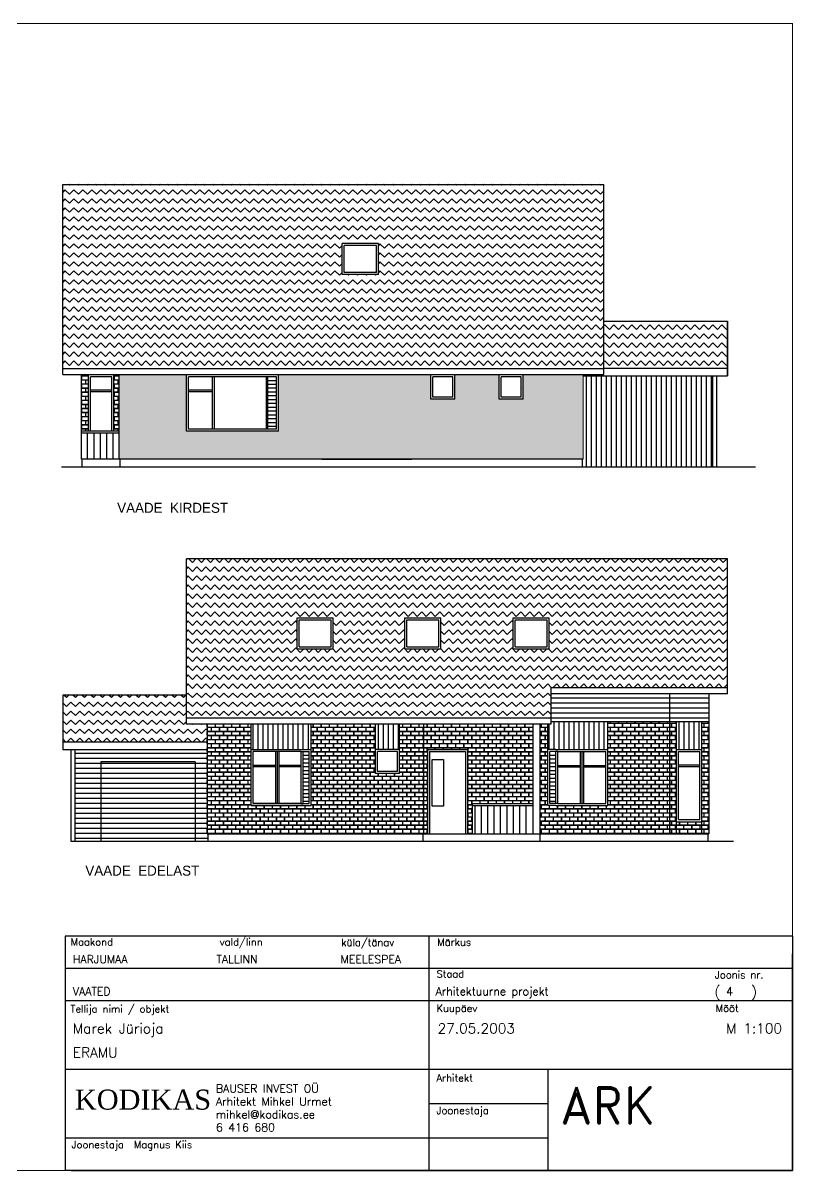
# Model space of a CAD drawing. Header units: millimetres. Extents: x -183747 to 314141, y 291435 to 411008.
# Drawn here: x 107056 to 126270, y 371139 to 399767 of the extents above; entities that cross this region are included whole.
import ezdxf

# ---------------------------------------------------------------- set-up
doc = ezdxf.new("R2010")
doc.units = ezdxf.units.MM
for name, color, linetype in [('ARKKI', 7, 'Continuous'), ('kivivooder', 254, 'Continuous'), ('kollane', 5, 'Continuous'), ('MITAT', 5, 'Continuous'), ('OHUET', 5, 'Continuous'), ('pun', 1, 'Continuous'), ('puuvooder', 31, 'Continuous'), ('raam', 7, 'Continuous'), ('RASTERIT', 9, 'Continuous'), ('TEKST', 7, 'Continuous'), ('uks', 5, 'Continuous')]:
    doc.layers.add(name, color=color, linetype=linetype)
doc.styles.add('ROMAND', font='romand')
doc.styles.add('ROMANS', font='romans')
doc.styles.add('TIMES', font='TIMES.TTF')
pattern_1 = [(90, (1176.27, 171039.59), (-125, 4e-14), [])]
pattern_2 = [(360, (160224.5, -22062.75), (3e-14, 125), [])]
pattern_3 = [(360, (160224.5, -22062.75), (101.6, 101.6), [198.4375, -4.7625]), (360, (160122.9, -22057.99), (101.6, 101.6), [198.4375, -4.7625]), (90, (160224.5, -22062.75), (-101.6, 101.6), [-106.3625, 96.8375]), (90, (160219.74, -22062.75), (-101.6, 101.6), [-106.3625, 96.8375])]
pattern_4 = [(135, (160224.5, -22062.75), (-224.5064, 7e-14), [158.75, -158.75]), (225, (160112.25, -21950.5), (-7e-14, -224.5064), [158.75, -158.75])]
pattern_5 = [(135, (155362.98, -15127.49), (-224.5064, 3e-13), [158.75, -158.75]), (225, (155250.73, -15015.24), (-3e-13, -224.5064), [158.75, -158.75])]
pattern_6 = [(360, (155362.98, -15127.49), (101.6, 101.6), [198.4375, -4.7625]), (360, (155261.38, -15122.73), (101.6, 101.6), [198.4375, -4.7625]), (90, (155362.98, -15127.49), (-101.6, 101.6), [-106.3625, 96.8375]), (90, (155358.22, -15127.49), (-101.6, 101.6), [-106.3625, 96.8375])]

# ---------------------------------------------------------------- blocks, each defined once
blk = doc.blocks.new('ca3l')
at = {"color": 0, "linetype": 'ByBlock', "const_width": 0.14}
blk.add_lwpolyline([(192, 0), (192, 143), (0, 143), (0, 0)], close=True, dxfattribs=at)
blk = doc.blocks.new('kirjanurk')
at = {"layer": 'ARKKI'}
for p, q in [((0, 5846), (-18144, 5846)), ((-18144, 5846), (-18144, 0)), ((-9072, 5846), (-9072, 0)), ((0, 5846), (0, 0)), ((0, 5040), (-18144, 5040)), ((0, 4234), (-18144, 4234)), ((0, 2520), (-18144, 2520)), ((-6098, 0), (-6098, 2520)), ((-6098, 1663), (-9072, 1663)), ((-6098, 806), (-18144, 806)), ((0, 0), (-18144, 0))]:
    blk.add_line(p, q, dxfattribs=at)
for s, height, style, p in [('Maakond', 181.4, 'ROMANS', (-18010, 5608)), ('vald/linn', 181.4, 'ROMANS', (-14291, 5608)), ('küla/tänav', 181.4, 'ROMANS', (-11258, 5595)), ('Märkus', 181.4, 'ROMANS', (-8863, 5602)), ('Staad', 181.4, 'ROMANS', (-8882, 4808)), ('Joonis nr.', 181.4, 'ROMANS', (-1937, 4788)), ('(    )', 252, 'ROMAND', (-1949, 4331)), ('Tellija nimi / objekt', 181.44, 'ROMANS', (-18015, 3938)), ('Kuupäev', 181.4, 'ROMANS', (-8882, 3954)), ('Mõõt', 181.4, 'ROMANS', (-1917, 3954)), ('Arhitekt', 181.4, 'ROMANS', (-8883, 2217)), ('ARK', 907.2, 'ROMAND', (-5780, 1170)), ('Joonestaja', 181.4, 'ROMANS', (-8883, 1407)), ('Joonestaja  Magnus Kiis', 181.44, 'ROMANS', (-17988, 555))]:
    blk.add_text(s, height=height, dxfattribs=dict(at, style=style)).set_placement(p)
at = {"layer": 'MITAT', "style": 'TIMES'}
blk.add_text('KODIKAS', height=500, dxfattribs=at).set_placement((-17904, 1517))
at = {"layer": 'OHUET', "style": 'ROMANS'}
for s, height, p in [('BAUSER INVEST OÜ', 199.58, (-14385, 1943)), ('Arhitekt Mihkel Urmet', 199.58, (-14385, 1620)), ('mihkel@kodikas.ee', 199.58, (-14385, 1297)), ('6 416 680', 199.6, (-14385, 974))]:
    blk.add_text(s, height=height, dxfattribs=at).set_placement(p)
for tag, p, height in [('MAAKOND', (-17954, 5167), 200), ('VALD', (-14374, 5167), 200), ('TÄNAV', (-11274, 5167), 200), ('JOONISE NIMETUS', (-17954, 4367), 200), ('T.P', (-8904, 4367), 200), ('NR', (-1655, 4367), 200), ('MÕÕT', (-1655, 3417), 250), ('NIMI', (-17954, 3417), 250), ('Kuupäev', (-8854, 3417), 250), ('OBJEKT', (-17954, 2817), 250)]:
    blk.add_attdef(tag, p, '', height=height, dxfattribs=at)

msp = doc.modelspace()

# ---------------------------------------------------------------- hatches: boundary and pattern name
at = {"layer": 'kivivooder'}
h = msp.add_hatch(dxfattribs=at)
h.set_pattern_fill('AR-B816C', color=256, scale=0.5, angle=720, style=0)
h.set_pattern_definition(pattern_6)
h.paths.add_polyline_path([(108687.26479, 390989.44537), (109323.66089, 390989.44537), (109323.66089, 389589.44537), (109458.47298, 389589.44537), (109458.47298, 390999.78073), (108514.63114, 390999.78073), (108514.63114, 389589.44537), (108687.26479, 389589.44537)])
h = msp.add_hatch(dxfattribs=at)
h.set_pattern_fill('AR-B816C', color=256, scale=0.5, angle=720, style=0)
h.set_pattern_definition(pattern_6)
h.paths.add_polyline_path([(111133.86995, 390999.78073), (109458.47298, 390999.78073), (109458.47298, 388889.44537), (121033.86995, 388889.44537), (121033.86995, 390999.78073), (119533.86995, 390999.78073), (119533.86995, 390389.44537), (118933.86995, 390389.44537), (118933.86995, 390999.78073), (117833.86995, 390999.78073), (117833.86995, 390389.44537), (117233.86995, 390389.44537), (117233.86995, 390999.78073), (116758.91492, 390999.78073), (113433.86995, 390999.78073), (113433.86995, 389589.44537), (111133.86995, 389589.44537)])
h = msp.add_hatch(dxfattribs=at)
h.set_pattern_fill('AR-B816C', color=256, scale=0.5, angle=360, style=0)
h.set_pattern_definition(pattern_3)
h.paths.add_polyline_path([(112748.86995, 381650.76928), (112748.86995, 382282.44977), (111648.86995, 382282.44977), (111648.86995, 379550.76928), (117048.86995, 379550.76928), (117048.86995, 382282.44977), (116448.86995, 382282.44977), (116448.86995, 381650.76928), (116448.86995, 381050.76928), (115848.86995, 381050.76928), (115848.86995, 381650.76928), (115848.86995, 382282.44977), (114248.86995, 382282.44977), (114248.86995, 381650.76928), (114248.86995, 380250.76928), (114048.86995, 380250.76928), (112748.86995, 380250.76928)])
h = msp.add_hatch(dxfattribs=at)
h.set_pattern_fill('AR-B816C', color=256, scale=0.5, angle=360, style=0)
h.set_pattern_definition(pattern_3)
h.paths.add_polyline_path([(119778.1077, 382282.44977), (117048.86995, 382282.44977), (117048.86995, 379550.76928), (117147.9729, 379550.76928), (117147.9729, 381651.39428), (118148.86995, 381651.39428), (118148.86995, 379550.76928), (118259.90382, 379550.76928), (118259.90382, 380292.1437), (119778.1077, 380292.1437)])
h = msp.add_hatch(dxfattribs=at)
h.set_pattern_fill('AR-B816C', color=256, scale=0.5, angle=360, style=0)
h.set_pattern_definition(pattern_3)
h.paths.add_polyline_path([(123190.29131, 379550.76928), (123190.29131, 382350.76928), (121648.86995, 382350.76928), (121648.86995, 381650.76928), (121648.86995, 380250.76928), (120348.86995, 380250.76928), (120148.86995, 380250.76928), (120148.86995, 381650.76928), (120148.86995, 382282.44977), (119948.86995, 382282.44977), (119948.86995, 379550.76928)])
h = msp.add_hatch(dxfattribs=at)
h.set_pattern_fill('AR-B816C', color=256, scale=0.5, angle=360, style=0)
h.set_pattern_definition(pattern_3)
h.paths.add_polyline_path([(123190.29131, 379550.76928), (123359.07901, 379550.76928), (123359.07901, 379850.76928), (123359.07901, 381650.76928), (123359.07901, 382350.76928), (123190.29131, 382350.76928)])
h.paths.add_polyline_path([(123995.47512, 379850.76928), (123995.47512, 379550.76928), (124168.10877, 379550.76928), (124168.10877, 382350.76928), (123995.47512, 382350.76928), (123995.47512, 381650.76928)])
h.paths.add_polyline_path([(123995.47512, 379550.76928), (123995.47512, 379850.76928), (123359.07901, 379850.76928), (123359.07901, 379550.76928)])
at = {"layer": 'kollane'}
h = msp.add_hatch(dxfattribs=at)
h.set_pattern_fill('LINE', color=256, scale=30, angle=720, style=0)
h.set_pattern_definition([(360, (34300.65, 222453.115), (5e-14, 95.25), [])])
h.paths.add_polyline_path([(113383.86995, 390939.44537), (113163.86995, 390939.44537), (113163.86995, 389639.44537), (113383.86995, 389639.44537)])
h = msp.add_hatch(dxfattribs=at)
h.set_pattern_fill('LINE', color=256, scale=30, angle=360, style=0)
h.set_pattern_definition([(360, (11354.56, 174340.19), (2e-14, 95.25), [])])
h.paths.add_polyline_path([(114198.86995, 381600.76928), (114048.86995, 381600.76928), (114048.86995, 380300.76928), (114198.86995, 380300.76928)])
h = msp.add_hatch(dxfattribs=at)
h.set_pattern_fill('LINE', color=256, scale=30, angle=360, style=0)
h.set_pattern_definition([(180, (223043.18, 174340.19), (2e-14, 95.25), [])])
h.paths.add_polyline_path([(120348.86995, 381600.76928), (120198.86995, 381600.76928), (120198.86995, 380300.76928), (120348.86995, 380300.76928)])
h = msp.add_hatch(dxfattribs=at)
h.set_pattern_fill('LINE', color=256, scale=50, angle=810, style=0)
h.set_pattern_definition([(90, (71031.9, 417967), (-158.75, 9e-14), [])])
h.paths.add_polyline_path([(118259.90382, 380242.1437), (118259.90382, 379550.76928), (119678.1077, 379550.76928), (119678.1077, 380242.1437)])
at = {"layer": 'pun'}
h = msp.add_hatch(dxfattribs=at)
h.set_pattern_fill('ZIGZAG', color=256, scale=50, angle=855, style=0)
h.set_pattern_definition(pattern_5)
h.paths.add_polyline_path([(121548.86995, 391152.98962), (121548.86995, 395743.01539), (108048.86995, 395743.01539), (108048.86995, 391152.98962)])
h.paths.add_polyline_path([(115022.86164, 393498.67026), (115022.86164, 394270.01539), (115922.86164, 394270.01539), (115922.86164, 393498.67026)], flags=16)
h.paths.add_polyline_path([(115072.86164, 393548.67026), (115072.86164, 394220.01539), (115872.86164, 394220.01539), (115872.86164, 393548.67026)], flags=0)
h.paths.add_polyline_path([(115072.86164, 394220.01539), (115072.86164, 393548.67026), (115872.86164, 393548.67026), (115872.86164, 394220.01539)], flags=0)
h = msp.add_hatch(dxfattribs=at)
h.set_pattern_fill('ZIGZAG', color=256, scale=50, angle=855, style=0)
h.set_pattern_definition(pattern_5)
h.paths.add_polyline_path([(124633.86995, 392334.77036), (121548.86995, 392334.77036), (121548.86995, 391163.71008), (122280.98063, 391163.71008), (122280.98063, 391163.26047), (124633.86995, 391163.26047)])
h = msp.add_hatch(dxfattribs=at)
h.set_pattern_fill('ZIGZAG', color=256, scale=50, angle=495, style=0)
h.set_pattern_definition(pattern_4)
h.paths.add_polyline_path([(111133.86995, 386404.3393), (111133.86995, 382432.44977), (120233.86995, 382432.44977), (120233.86995, 383187.88814), (124633.86995, 383187.88814), (124633.86995, 386404.3393)])
h.paths.add_polyline_path([(114798.88747, 384931.3393), (114798.88747, 384159.99417), (113898.88747, 384159.99417), (113898.88747, 384931.3393)], flags=16)
h.paths.add_polyline_path([(114748.88747, 384881.3393), (114748.88747, 384209.99417), (113948.88747, 384209.99417), (113948.88747, 384881.3393)], flags=0)
h.paths.add_polyline_path([(116584.92324, 384931.3393), (117484.92324, 384931.3393), (117484.92324, 384159.99417), (116584.92324, 384159.99417)], flags=16)
h.paths.add_polyline_path([(116634.92324, 384881.3393), (117434.92324, 384881.3393), (117434.92324, 384209.99417), (116634.92324, 384209.99417)], flags=0)
h.paths.add_polyline_path([(119284.92324, 384931.3393), (120184.92324, 384931.3393), (120184.92324, 384159.99417), (119284.92324, 384159.99417)], flags=16)
h.paths.add_polyline_path([(119334.92324, 384881.3393), (120134.92324, 384881.3393), (120134.92324, 384209.99417), (119334.92324, 384209.99417)], flags=0)
h.paths.add_polyline_path([(113948.88747, 384881.3393), (113948.88747, 384209.99417), (114748.88747, 384209.99417), (114748.88747, 384881.3393)], flags=0)
h.paths.add_polyline_path([(117434.92324, 384209.99417), (117434.92324, 384881.3393), (116634.92324, 384881.3393), (116634.92324, 384209.99417)], flags=0)
h.paths.add_polyline_path([(120134.92324, 384209.99417), (120134.92324, 384881.3393), (119334.92324, 384881.3393), (119334.92324, 384209.99417)], flags=0)
h = msp.add_hatch(dxfattribs=at)
h.set_pattern_fill('ZIGZAG', color=256, scale=50, angle=495, style=0)
h.set_pattern_definition(pattern_4)
h.paths.add_polyline_path([(110376.80425, 381836.76928), (111648.86995, 381836.76928), (111648.86995, 382282.44977), (111133.86995, 382282.44977), (111133.86995, 383007.82956), (108048.86995, 383007.82956), (108048.86995, 381836.31968), (110376.80425, 381836.31968)])
at = {"layer": 'puuvooder'}
h = msp.add_hatch(dxfattribs=at)
h.set_pattern_fill('_USER', color=256, scale=125, angle=450, style=0, pattern_type=0)
h.set_pattern_definition([(90, (155362.98, -15127.49), (-125, 7e-14), [])])
h.paths.add_polyline_path([(121033.86995, 390971.7465), (121033.86995, 388889.44537), (121011.86995, 388889.44537), (121011.86995, 388689.44537), (124258.91492, 388689.44537), (124258.91492, 390971.7465)])
h = msp.add_hatch(dxfattribs=at)
h.set_pattern_fill('_USER', color=256, scale=125, angle=360, style=0, pattern_type=0)
h.set_pattern_definition(pattern_2)
h.paths.add_polyline_path([(123190.29131, 382350.76928), (123190.29131, 383034.67925), (120233.86995, 383034.67925), (120233.86995, 382350.76928)])
h = msp.add_hatch(dxfattribs=at)
h.set_pattern_fill('_USER', color=256, scale=125, angle=360, style=0, pattern_type=0)
h.set_pattern_definition(pattern_2)
h.paths.add_polyline_path([(123190.29131, 383034.67925), (123190.29131, 382350.76928), (124168.10877, 382350.76928), (124168.10877, 383034.67925)])
h = msp.add_hatch(dxfattribs=at)
h.set_pattern_fill('_USER', color=256, scale=125, angle=450, style=0, pattern_type=0)
h.set_pattern_definition(pattern_1)
h.paths.add_polyline_path([(114048.86995, 381650.76928), (114248.86995, 381650.76928), (114248.86995, 382282.44977), (112748.86995, 382282.44977), (112748.86995, 381650.76928)])
h = msp.add_hatch(dxfattribs=at)
h.set_pattern_fill('_USER', color=256, scale=125, angle=450, style=0, pattern_type=0)
h.set_pattern_definition(pattern_1)
h.paths.add_polyline_path([(116448.86995, 381650.76928), (116448.86995, 382282.44977), (115848.86995, 382282.44977), (115848.86995, 381650.76928)])
h = msp.add_hatch(dxfattribs=at)
h.set_pattern_fill('_USER', color=256, scale=125, angle=450, style=0, pattern_type=0)
h.set_pattern_definition([(90, (1183.86, 171039.59), (-125, 4e-14), [])])
h.paths.add_polyline_path([(120256.4574, 382350.76928), (120256.4574, 382282.44977), (120148.86995, 382282.44977), (120148.86995, 381650.76928), (120348.86995, 381650.76928), (121648.86995, 381650.76928), (121648.86995, 382350.76928)])
h = msp.add_hatch(dxfattribs=at)
h.set_pattern_fill('_USER', color=256, scale=125, angle=450, style=0, pattern_type=0)
h.set_pattern_definition([(90, (1178.59, 171039.59), (-125, 4e-14), [])])
h.paths.add_polyline_path([(123359.07901, 382350.76928), (123359.07901, 381650.76928), (123995.47512, 381650.76928), (123995.47512, 382350.76928)])
h = msp.add_hatch(dxfattribs=at)
h.set_pattern_fill('_USER', color=256, scale=125, angle=360, style=0, pattern_type=0)
h.set_pattern_definition(pattern_2)
h.paths.add_polyline_path([(108348.86995, 379362.50458), (108998.86995, 379362.50458), (108998.86995, 381344.80571), (111348.86995, 381344.80571), (111348.86995, 379362.50458), (111670.86995, 379362.50458), (111670.86995, 379550.76928), (111648.86995, 379550.76928), (111648.86995, 381644.80571), (108348.86995, 381644.80571)])
h = msp.add_hatch(dxfattribs=at)
h.set_pattern_fill('_USER', color=1, scale=125, angle=360, style=0, pattern_type=0)
h.set_pattern_definition(pattern_2)
h.paths.add_polyline_path([(108998.86995, 379362.50458), (111348.86995, 379362.50458), (111348.86995, 381344.80571), (108998.86995, 381344.80571)])

# ---------------------------------------------------------------- linework, layer by layer
for p, q in [((108048.86995, 395743.01539), (121548.86995, 395743.01539)), ((108048.86995, 390999.78073), (108048.86995, 395743.01539)), ((121548.86995, 390999.78073), (121548.86995, 395743.01539)), ((124633.86995, 392334.77036), (124633.86995, 390971.7465)), ((108048.86995, 391152.98962), (121548.86995, 391152.98962)), ((108048.86995, 390999.78073), (121548.86995, 390999.78073)), ((108514.63114, 388889.44537), (108514.63114, 390999.78073)), ((109458.47298, 388889.44537), (109458.47298, 390999.78073)), ((124258.91492, 390971.7465), (124258.91492, 388689.44537)), ((124358.91492, 390971.7465), (124358.91492, 388689.44537)), ((108536.63114, 388689.44537), (108536.63114, 388889.44537)), ((109480.47298, 388689.44537), (109480.47298, 388889.44537)), ((121011.86995, 388889.44537), (121011.86995, 388689.44537)), ((125333.59161, 388689.44537), (108015.8877, 388689.44537)), ((124633.86995, 386404.3393), (111133.86995, 386404.3393)), ((111133.86995, 382282.44977), (111133.86995, 386404.3393)), ((124633.86995, 383034.67925), (124633.86995, 386404.3393)), ((124633.86995, 383187.88814), (120233.86995, 383187.88814)), ((111133.86995, 383007.82956), (108048.86995, 383007.82956)), ((108048.86995, 383007.82956), (108048.86995, 381644.80571)), ((124633.86995, 383034.67925), (120233.86995, 383034.67925)), ((123190.29131, 383034.67925), (123190.29131, 379550.76928)), ((124168.10877, 383034.67925), (124168.10877, 379550.76928)), ((120233.86995, 382432.44977), (111133.86995, 382432.44977)), ((120233.86995, 382282.44977), (111133.86995, 382282.44977)), ((111648.86995, 382282.44977), (111648.86995, 379550.76928)), ((117048.86995, 382282.44977), (117048.86995, 379550.76928)), ((119778.1077, 382282.44977), (119778.1077, 379550.76928)), ((119948.86995, 382282.44977), (119948.86995, 379550.76928)), ((111648.86995, 381836.31968), (108048.86995, 381836.31968)), ((111648.86995, 381644.80571), (108048.86995, 381644.80571)), ((108248.86995, 381644.80571), (108248.86995, 379362.50458)), ((108348.86995, 381644.80571), (108348.86995, 379362.50458)), ((111348.86995, 381344.80571), (108998.86995, 381344.80571)), ((108998.86995, 381344.80571), (108998.86995, 379362.50458)), ((111348.86995, 381344.80571), (111348.86995, 379362.50458)), ((108248.86995, 379362.50458), (124783.31853, 379362.50458)), ((111670.86995, 379550.76928), (111670.86995, 379362.50458)), ((117029.17952, 379550.76928), (117029.17952, 379362.50458)), ((119948.86995, 379550.76928), (119948.86995, 379362.50458)), ((124146.10877, 379550.76928), (124146.10877, 379362.50458))]:
    msp.add_line(p, q)
at = {"layer": 'kivivooder'}
for p, q in [((115922.86164, 394270.01539), (115022.86164, 394270.01539)), ((115022.86164, 393498.67026), (115022.86164, 394270.01539)), ((115872.86164, 394220.01539), (115072.86164, 394220.01539)), ((115072.86164, 393548.67026), (115072.86164, 394220.01539)), ((115872.86164, 393548.67026), (115872.86164, 394220.01539)), ((115922.86164, 393498.67026), (115922.86164, 394270.01539)), ((115922.86164, 393498.67026), (115022.86164, 393498.67026)), ((115872.86164, 393548.67026), (115072.86164, 393548.67026)), ((121548.86995, 392334.77036), (124633.86995, 392334.77036)), ((124633.86995, 390971.7465), (124633.86995, 392334.77036)), ((121548.86995, 391163.26047), (124633.86995, 391163.26047)), ((121033.86995, 390971.7465), (124633.86995, 390971.7465)), ((114508.91492, 388889.44537), (116758.91492, 388889.44537)), ((113898.88747, 384159.99417), (113898.88747, 384931.3393)), ((113898.88747, 384931.3393), (114798.88747, 384931.3393)), ((113948.88747, 384209.99417), (113948.88747, 384881.3393)), ((113948.88747, 384881.3393), (114748.88747, 384881.3393)), ((114748.88747, 384209.99417), (114748.88747, 384881.3393)), ((114798.88747, 384159.99417), (114798.88747, 384931.3393)), ((116584.92324, 384931.3393), (117484.92324, 384931.3393)), ((116584.92324, 384159.99417), (116584.92324, 384931.3393)), ((116634.92324, 384881.3393), (117434.92324, 384881.3393)), ((116634.92324, 384209.99417), (116634.92324, 384881.3393)), ((117434.92324, 384209.99417), (117434.92324, 384881.3393)), ((117484.92324, 384159.99417), (117484.92324, 384931.3393)), ((119284.92324, 384159.99417), (119284.92324, 384931.3393)), ((119284.92324, 384931.3393), (120184.92324, 384931.3393)), ((119334.92324, 384209.99417), (119334.92324, 384881.3393)), ((119334.92324, 384881.3393), (120134.92324, 384881.3393)), ((120134.92324, 384209.99417), (120134.92324, 384881.3393)), ((120184.92324, 384159.99417), (120184.92324, 384931.3393)), ((113948.88747, 384209.99417), (114748.88747, 384209.99417)), ((116634.92324, 384209.99417), (117434.92324, 384209.99417)), ((119334.92324, 384209.99417), (120134.92324, 384209.99417)), ((113898.88747, 384159.99417), (114798.88747, 384159.99417)), ((116584.92324, 384159.99417), (117484.92324, 384159.99417)), ((119284.92324, 384159.99417), (120184.92324, 384159.99417)), ((120233.86995, 382282.44977), (120233.86995, 383187.88814)), ((112748.86995, 381650.76928), (112748.86995, 382282.44977)), ((114248.86995, 381650.76928), (114248.86995, 382282.44977)), ((115848.86995, 381650.76928), (115848.86995, 382282.44977)), ((116448.86995, 381650.76928), (116448.86995, 382282.44977)), ((120148.86995, 381650.76928), (120148.86995, 382282.44977)), ((120233.86995, 382350.76928), (124168.10877, 382350.76928)), ((121648.86995, 381650.76928), (121648.86995, 382350.76928)), ((123359.07901, 381650.76928), (123359.07901, 382350.76928)), ((123995.47512, 381650.76928), (123995.47512, 382350.76928)), ((123359.07901, 379550.76928), (123359.07901, 379850.76928)), ((123995.47512, 379550.76928), (123995.47512, 379850.76928)), ((123995.47512, 379550.76928), (123995.47512, 379850.76928))]:
    msp.add_line(p, q, dxfattribs=at)
at = {"layer": 'kivivooder', "color": 7, "lineweight": 0}
for p, q in [((120858.91492, 390999.78073), (116758.91492, 390999.78073)), ((121033.86995, 388889.44537), (121033.86995, 390999.78073))]:
    msp.add_line(p, q, dxfattribs=at)
at = {"layer": 'kivivooder', "color": 5, "lineweight": 0}
for p, q in [((117233.86995, 390389.44537), (117233.86995, 390989.44537)), ((117233.86995, 390989.44537), (117833.86995, 390989.44537)), ((117283.86995, 390439.44537), (117283.86995, 390939.44537)), ((117283.86995, 390939.44537), (117783.86995, 390939.44537)), ((117783.86995, 390939.44537), (117783.86995, 390688.08151)), ((117833.86995, 390989.44537), (117833.86995, 390389.44537)), ((118933.86995, 390389.44537), (118933.86995, 390989.44537)), ((118933.86995, 390989.44537), (119533.86995, 390989.44537)), ((118983.86995, 390439.44537), (118983.86995, 390939.44537)), ((118983.86995, 390939.44537), (119483.86995, 390939.44537)), ((119483.86995, 390939.44537), (119483.86995, 390688.08151)), ((119533.86995, 390989.44537), (119533.86995, 390389.44537)), ((117783.86995, 390680.68085), (117783.86995, 390439.44537)), ((119483.86995, 390680.68085), (119483.86995, 390439.44537)), ((117833.86995, 390389.44537), (117233.86995, 390389.44537)), ((117783.86995, 390439.44537), (117283.86995, 390439.44537)), ((119533.86995, 390389.44537), (118933.86995, 390389.44537)), ((119483.86995, 390439.44537), (118983.86995, 390439.44537)), ((116758.91492, 388889.44537), (120858.91492, 388889.44537))]:
    msp.add_line(p, q, dxfattribs=at)
at = {"layer": 'kivivooder', "color": 1, "lineweight": 0}
for p, q in [((117783.86995, 390688.08151), (117790.73861, 390684.31793)), ((117790.73861, 390684.31793), (117783.86995, 390680.68085)), ((119483.86995, 390688.08151), (119490.73861, 390684.31793)), ((119490.73861, 390684.31793), (119483.86995, 390680.68085))]:
    msp.add_line(p, q, dxfattribs=at)
at = {"layer": 'kollane'}
for p, q in [((108687.26479, 389589.44537), (108687.26479, 390989.44537)), ((109323.66089, 390989.44537), (108687.26479, 390989.44537)), ((108737.26479, 389589.44537), (108737.26479, 390939.44537)), ((109273.66089, 390939.44537), (108737.26479, 390939.44537)), ((109273.66089, 389589.44537), (109273.66089, 390939.44537)), ((109323.66089, 389589.44537), (109323.66089, 390989.44537)), ((111133.86995, 389589.44537), (111133.86995, 390989.44537)), ((113433.86995, 390989.44537), (111133.86995, 390989.44537)), ((113383.86995, 390939.44537), (111183.86995, 390939.44537)), ((111183.86995, 389639.44537), (111183.86995, 390939.44537)), ((111787.90648, 389639.44537), (111787.90648, 390939.44537)), ((111837.90648, 389639.44537), (111837.90648, 390939.44537)), ((113133.86995, 389639.44537), (113133.86995, 390939.44537)), ((113163.86995, 389639.44537), (113163.86995, 390939.44537)), ((113383.86995, 389639.44537), (113383.86995, 390939.44537)), ((113433.86995, 389589.44537), (113433.86995, 390989.44537)), ((117233.86995, 390389.44537), (117233.86995, 390989.44537)), ((117833.86995, 390989.44537), (117233.86995, 390989.44537)), ((117283.86995, 390439.44537), (117283.86995, 390939.44537)), ((117783.86995, 390939.44537), (117283.86995, 390939.44537)), ((117783.86995, 390439.44537), (117783.86995, 390939.44537)), ((117833.86995, 390389.44537), (117833.86995, 390989.44537)), ((119533.86995, 390989.44537), (118933.86995, 390989.44537)), ((118933.86995, 390389.44537), (118933.86995, 390989.44537)), ((119483.86995, 390939.44537), (118983.86995, 390939.44537)), ((118983.86995, 390439.44537), (118983.86995, 390939.44537)), ((119483.86995, 390439.44537), (119483.86995, 390939.44537)), ((119533.86995, 390389.44537), (119533.86995, 390989.44537)), ((109273.66089, 390607.70827), (108737.26479, 390607.70827)), ((109273.66089, 390567.70827), (108737.26479, 390567.70827)), ((111787.90648, 390607.70827), (111183.86995, 390607.70827)), ((111787.90648, 390567.70827), (111183.86995, 390567.70827)), ((117833.86995, 390389.44537), (117233.86995, 390389.44537)), ((117833.86995, 390389.44537), (117233.86995, 390389.44537)), ((117783.86995, 390439.44537), (117283.86995, 390439.44537)), ((119533.86995, 390389.44537), (118933.86995, 390389.44537)), ((119533.86995, 390389.44537), (118933.86995, 390389.44537)), ((119483.86995, 390439.44537), (118983.86995, 390439.44537)), ((113383.86995, 389639.44537), (111183.86995, 389639.44537)), ((109458.47298, 389589.44537), (108514.63114, 389589.44537)), ((109458.47298, 389539.44537), (108514.63114, 389539.44537)), ((108670.40862, 388889.44537), (108670.40862, 389539.44537)), ((108829.15862, 388889.44537), (108829.15862, 389539.44537)), ((108987.90862, 388889.44537), (108987.90862, 389539.44537)), ((109146.65862, 388889.44537), (109146.65862, 389539.44537)), ((109305.40862, 388889.44537), (109305.40862, 389539.44537)), ((113433.86995, 389589.44537), (111133.86995, 389589.44537)), ((121033.86995, 388889.44537), (108514.63114, 388889.44537)), ((112748.86995, 380250.76928), (112748.86995, 381650.76928)), ((112748.86995, 381650.76928), (114048.86995, 381650.76928)), ((112748.86995, 380250.76928), (112748.86995, 381650.76928)), ((112748.86995, 380250.76928), (112748.86995, 381650.76928)), ((114048.86995, 381650.76928), (114248.86995, 381650.76928)), ((114248.86995, 380250.76928), (114248.86995, 381650.76928)), ((115848.86995, 381050.76928), (115848.86995, 381650.76928)), ((116448.86995, 381650.76928), (115848.86995, 381650.76928)), ((116448.86995, 381050.76928), (116448.86995, 381650.76928)), ((117147.9729, 381651.39428), (117147.9729, 379550.76928)), ((117147.9729, 381651.39428), (118148.86995, 381651.39428)), ((118148.86995, 381651.39428), (118148.86995, 379550.76928)), ((120348.86995, 381650.76928), (120148.86995, 381650.76928)), ((120148.86995, 380250.76928), (120148.86995, 381650.76928)), ((120348.86995, 381650.76928), (121648.86995, 381650.76928)), ((121648.86995, 380250.76928), (121648.86995, 381650.76928)), ((121648.86995, 380250.76928), (121648.86995, 381650.76928)), ((121648.86995, 380250.76928), (121648.86995, 381650.76928)), ((123359.07901, 379850.76928), (123359.07901, 381650.76928)), ((123359.07901, 381650.76928), (123995.47512, 381650.76928)), ((123995.47512, 379850.76928), (123995.47512, 381650.76928)), ((112798.86995, 380300.76928), (112798.86995, 381600.76928)), ((113358.86995, 381600.76928), (113358.86995, 380300.76928)), ((113398.86995, 381600.76928), (113398.86995, 380300.76928)), ((113438.86995, 381600.76928), (113438.86995, 380300.76928)), ((113998.86995, 381600.76928), (114198.86995, 381600.76928)), ((113998.86995, 380300.76928), (113998.86995, 381600.76928)), ((114048.86995, 380300.76928), (114048.86995, 381600.76928)), ((114198.86995, 380300.76928), (114198.86995, 381600.76928)), ((115898.86995, 381100.76928), (115898.86995, 381600.76928)), ((116398.86995, 381600.76928), (115898.86995, 381600.76928)), ((116398.86995, 381100.76928), (116398.86995, 381600.76928)), ((117196.24695, 381601.39428), (117196.24695, 379550.76928)), ((117196.24695, 381601.39428), (118098.86995, 381601.39428)), ((118098.86995, 381601.39428), (118098.86995, 379550.76928)), ((120398.86995, 381600.76928), (120198.86995, 381600.76928)), ((120198.86995, 380300.76928), (120198.86995, 381600.76928)), ((120348.86995, 380300.76928), (120348.86995, 381600.76928)), ((120398.86995, 380300.76928), (120398.86995, 381600.76928)), ((120958.86995, 381600.76928), (120958.86995, 380300.76928)), ((120998.86995, 381600.76928), (120998.86995, 380300.76928)), ((121038.86995, 381600.76928), (121038.86995, 380300.76928)), ((121598.86995, 380300.76928), (121598.86995, 381600.76928)), ((123409.07901, 379900.76928), (123409.07901, 381600.76928)), ((123409.07901, 381600.76928), (123945.47512, 381600.76928)), ((123945.47512, 379900.76928), (123945.47512, 381600.76928)), ((116448.86995, 381050.76928), (115848.86995, 381050.76928)), ((116398.86995, 381100.76928), (115898.86995, 381100.76928)), ((123409.07901, 381269.03218), (123945.47512, 381269.03218)), ((123409.07901, 381229.03218), (123945.47512, 381229.03218)), ((112748.86995, 380250.76928), (114048.86995, 380250.76928)), ((114048.86995, 380250.76928), (112748.86995, 380250.76928)), ((113998.86995, 380300.76928), (112798.86995, 380300.76928)), ((113998.86995, 380300.76928), (114198.86995, 380300.76928)), ((114048.86995, 380250.76928), (114248.86995, 380250.76928)), ((118259.90382, 380292.1437), (118259.90382, 379550.76928)), ((119778.1077, 380292.1437), (118259.90382, 380292.1437)), ((119778.1077, 380242.1437), (118259.90382, 380242.1437)), ((120348.86995, 380250.76928), (120148.86995, 380250.76928)), ((120398.86995, 380300.76928), (120198.86995, 380300.76928)), ((120348.86995, 380250.76928), (121648.86995, 380250.76928)), ((120398.86995, 380300.76928), (121598.86995, 380300.76928)), ((123409.07901, 379900.76928), (123945.47512, 379900.76928)), ((123359.07901, 379850.76928), (123995.47512, 379850.76928)), ((111648.86995, 379550.76928), (124168.10877, 379550.76928))]:
    msp.add_line(p, q, dxfattribs=at)
msp.add_lwpolyline([(117268.24841, 381404.35714), (117545.83053, 381404.35714), (117545.83053, 380237.74774), (117268.24841, 380237.74774)], close=True, dxfattribs=at)
at = {"layer": 'puuvooder'}
msp.add_line((111648.86995, 381836.76928), (110376.80425, 381836.76928), dxfattribs=at)
at = {"layer": 'raam'}
for p, q in [((126255.8278, 371153.05358), (126255.8278, 376553.05358)), ((108255.83269, 371153.05358), (126255.8278, 371153.05358))]:
    msp.add_line(p, q, dxfattribs=at)
at = {"layer": 'uks'}
for p, q in [((112748.86995, 381650.76928), (114048.86995, 381650.76928)), ((113998.86995, 381600.76928), (112798.86995, 381600.76928)), ((120398.86995, 381600.76928), (121598.86995, 381600.76928)), ((113358.86995, 381250.76928), (112798.86995, 381250.76928)), ((113358.86995, 381220.76928), (112798.86995, 381220.76928)), ((113998.86995, 381250.76928), (113438.86995, 381250.76928)), ((113998.86995, 381220.76928), (113438.86995, 381220.76928)), ((120398.86995, 381250.76928), (120958.86995, 381250.76928)), ((120398.86995, 381220.76928), (120958.86995, 381220.76928)), ((121038.86995, 381250.76928), (121598.86995, 381250.76928)), ((121038.86995, 381220.76928), (121598.86995, 381220.76928))]:
    msp.add_line(p, q, dxfattribs=at)

# ---------------------------------------------------------------- block references
at = {"layer": 'raam', "ltscale": 0.5, "xscale": 200, "yscale": 200, "zscale": 200}
msp.add_blockref('ca3l', (87855.8278, 371153.05358), dxfattribs=at)
at = {"layer": 'RASTERIT'}
msp.add_blockref('kirjanurk', (126255.8278, 371153.05358), dxfattribs=at).add_auto_attribs({'JOONISE NIMETUS': 'VAATED', 'OBJEKT': 'ERAMU', 'NIMI': 'Marek Jürioja', 'MAAKOND': 'HARJUMAA', 'T.P': 'Arhitektuurne projekt', 'VALD': 'TALLINN', 'TÄNAV': 'MEELESPEA', 'Kuupäev': '27.05.2003', 'MÕÕT': 'M 1:100', 'NR': '4'})

# ---------------------------------------------------------------- texts
at = {"layer": 'TEKST'}
for s, p in [(' VAADE  KIRDEST', (109313.83592, 387551.94766)), (' VAADE  EDELAST', (108519.6924, 378504.36791))]:
    msp.add_text(s, height=250, dxfattribs=at).set_placement(p)

doc.saveas('drawing.dxf')
